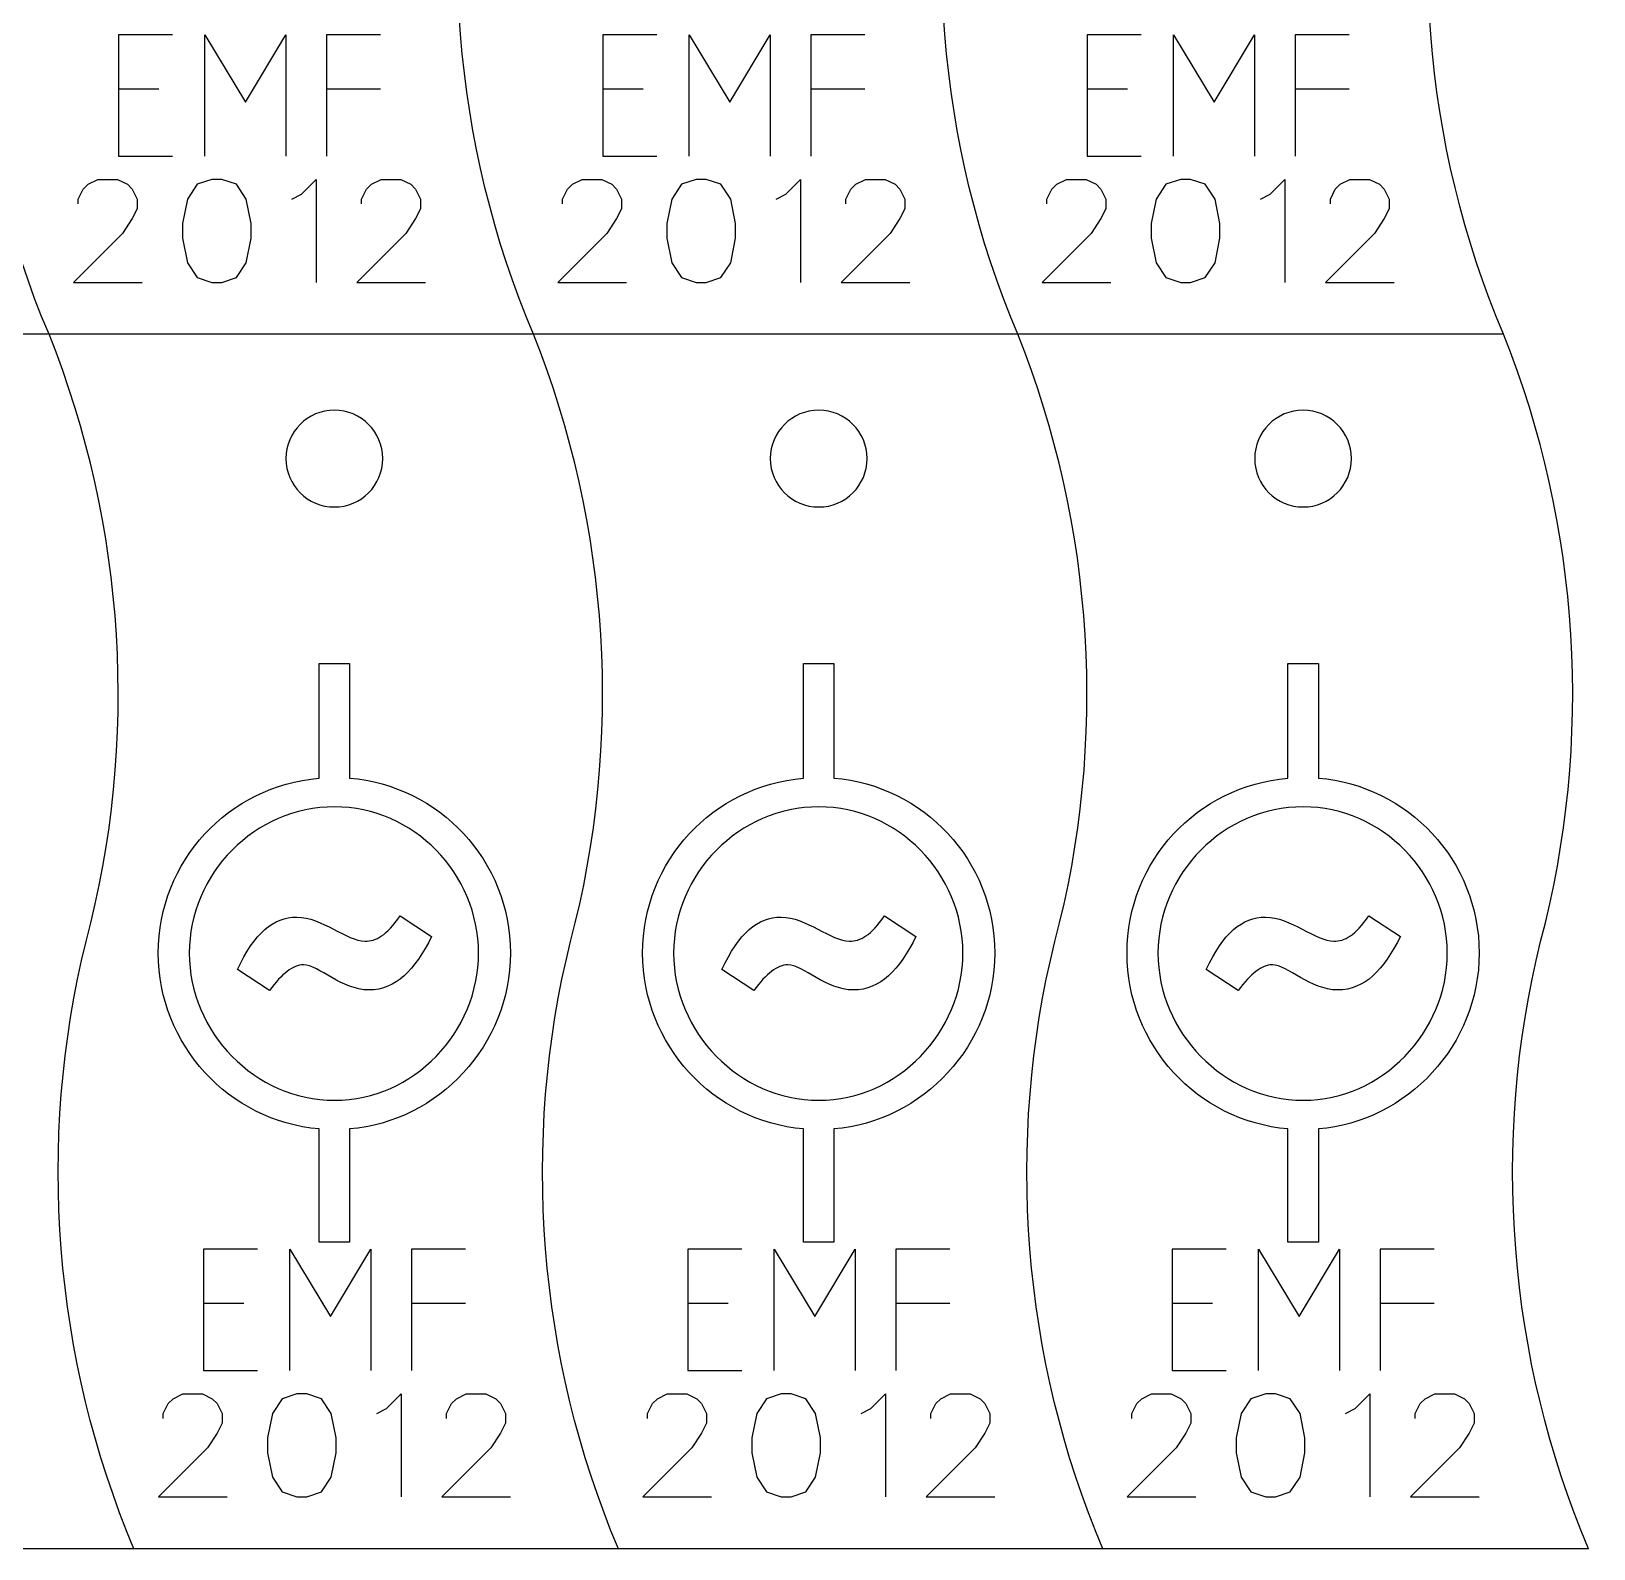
# Model space of a CAD drawing. Header units: millimetres. Extents: x -75 to 495, y -23 to 127.
# Drawn here: x 430.6 to 494.9, y -22.9 to 39.5 of the extents above; entities that cross this region are included whole.
import ezdxf

# ---------------------------------------------------------------- set-up
doc = ezdxf.new("R2010")
doc.units = ezdxf.units.MM
doc.layers.add('cut', color=7, linetype='CONTINUOUS')

msp = doc.modelspace()

# ---------------------------------------------------------------- linework, layer by layer
at = {"layer": 'cut', "color": 5}
for points in [[(434.155808, 39.398941), (434.155808, 34.398951)], [(436.378028, 39.398941), (434.155808, 39.398941)], [(437.718383, 39.398941), (439.385047, 36.621169)], [(437.718383, 34.398951), (437.718383, 39.398941)], [(439.385047, 36.621169), (441.051713, 39.398941)], [(441.051713, 39.398941), (441.051713, 34.398951)], [(442.718379, 39.398941), (442.718379, 34.398951)], [(444.940603, 39.398941), (442.718379, 39.398941)], [(454.099041, 39.398941), (454.099041, 34.398951)], [(456.321262, 39.398941), (454.099041, 39.398941)], [(457.661617, 39.398941), (459.32828, 36.621169)], [(457.661617, 34.398951), (457.661617, 39.398941)], [(459.32828, 36.621169), (460.994946, 39.398941)], [(460.994946, 39.398941), (460.994946, 34.398951)], [(462.661612, 39.398941), (462.661612, 34.398951)], [(464.883836, 39.398941), (462.661612, 39.398941)], [(474.042274, 39.39894), (474.042274, 34.39895)], [(476.264495, 39.39894), (474.042274, 39.39894)], [(477.60485, 39.39894), (479.271513, 36.621168)], [(477.60485, 34.39895), (477.60485, 39.39894)], [(479.271513, 36.621168), (480.93818, 39.39894)], [(480.93818, 39.39894), (480.93818, 34.39895)], [(482.604846, 39.39894), (482.604846, 34.39895)], [(484.827069, 39.39894), (482.604846, 39.39894)], [(434.155808, 37.176723), (435.822471, 37.176723)], [(442.718379, 37.176723), (444.940603, 37.176723)], [(454.099041, 37.176723), (455.765704, 37.176723)], [(462.661612, 37.176723), (464.883836, 37.176723)], [(474.042274, 37.176722), (475.708938, 37.176722)], [(482.604846, 37.176722), (484.827069, 37.176722)], [(434.155808, 34.398951), (436.378028, 34.398951)], [(454.099041, 34.398951), (456.321262, 34.398951)], [(474.042274, 34.39895), (476.264495, 34.39895)], [(432.50275, 32.633933), (432.704771, 33.037963)], [(432.704771, 33.037963), (432.906791, 33.239977)], [(432.906791, 33.239977), (433.310832, 33.441992)], [(433.310832, 33.441992), (434.118913, 33.441992)], [(434.118913, 33.441992), (434.522953, 33.239977)], [(434.522953, 33.239977), (434.724974, 33.037963)], [(434.724974, 33.037963), (434.926994, 32.633933)], [(437.401741, 33.239977), (436.997701, 32.633933)], [(438.007802, 33.441992), (437.401741, 33.239977)], [(438.411843, 33.441992), (438.007802, 33.441992)], [(439.017901, 33.239977), (438.411843, 33.441992)], [(439.421942, 32.633933), (439.017901, 33.239977)], [(441.290628, 32.633933), (441.694669, 32.835948)], [(441.694669, 32.835948), (442.30073, 33.441992)], [(442.30073, 33.441992), (442.30073, 29.199543)], [(444.169416, 32.633933), (444.371436, 33.037963)], [(444.371436, 33.037963), (444.573457, 33.239977)], [(444.573457, 33.239977), (444.977497, 33.441992)], [(444.977497, 33.441992), (445.785579, 33.441992)], [(445.785579, 33.441992), (446.189619, 33.239977)], [(446.189619, 33.239977), (446.39164, 33.037963)], [(446.39164, 33.037963), (446.59366, 32.633933)], [(452.445984, 32.633933), (452.648004, 33.037963)], [(452.648004, 33.037963), (452.850024, 33.239977)], [(452.850024, 33.239977), (453.254065, 33.441992)], [(453.254065, 33.441992), (454.062146, 33.441992)], [(454.062146, 33.441992), (454.466187, 33.239977)], [(454.466187, 33.239977), (454.668207, 33.037963)], [(454.668207, 33.037963), (454.870227, 32.633933)], [(457.344975, 33.239977), (456.940934, 32.633933)], [(457.951036, 33.441992), (457.344975, 33.239977)], [(458.355076, 33.441992), (457.951036, 33.441992)], [(458.961134, 33.239977), (458.355076, 33.441992)], [(459.365175, 32.633933), (458.961134, 33.239977)], [(461.233861, 32.633933), (461.637902, 32.835948)], [(461.637902, 32.835948), (462.243963, 33.441992)], [(462.243963, 33.441992), (462.243963, 29.199543)], [(464.11265, 32.633933), (464.31467, 33.037963)], [(464.31467, 33.037963), (464.51669, 33.239977)], [(464.51669, 33.239977), (464.920731, 33.441992)], [(464.920731, 33.441992), (465.728812, 33.441992)], [(465.728812, 33.441992), (466.132853, 33.239977)], [(466.132853, 33.239977), (466.334873, 33.037963)], [(466.334873, 33.037963), (466.536893, 32.633933)], [(472.389217, 32.633932), (472.591237, 33.037961)], [(472.591237, 33.037961), (472.793258, 33.239976)], [(472.793258, 33.239976), (473.197298, 33.441991)], [(473.197298, 33.441991), (474.005379, 33.441991)], [(474.005379, 33.441991), (474.40942, 33.239976)], [(474.40942, 33.239976), (474.61144, 33.037961)], [(474.61144, 33.037961), (474.813461, 32.633932)], [(477.288208, 33.239976), (476.884167, 32.633932)], [(477.894269, 33.441991), (477.288208, 33.239976)], [(478.29831, 33.441991), (477.894269, 33.441991)], [(478.904368, 33.239976), (478.29831, 33.441991)], [(479.308408, 32.633932), (478.904368, 33.239976)], [(481.177095, 32.633932), (481.581135, 32.835947)], [(481.581135, 32.835947), (482.187196, 33.441991)], [(482.187196, 33.441991), (482.187196, 29.199542)], [(484.055883, 32.633932), (484.257903, 33.037961)], [(484.257903, 33.037961), (484.459923, 33.239976)], [(484.459923, 33.239976), (484.863964, 33.441991)], [(484.863964, 33.441991), (485.672045, 33.441991)], [(485.672045, 33.441991), (486.076086, 33.239976)], [(486.076086, 33.239976), (486.278106, 33.037961)], [(486.278106, 33.037961), (486.480127, 32.633932)], [(432.50275, 32.431919), (432.50275, 32.633933)], [(434.926994, 32.229876), (434.724974, 31.825847)], [(434.926994, 32.633933), (434.926994, 32.229876)], [(436.997701, 32.633933), (436.79568, 31.623832)], [(439.623962, 31.623832), (439.421942, 32.633933)], [(444.169416, 32.431919), (444.169416, 32.633933)], [(446.59366, 32.229876), (446.39164, 31.825847)], [(446.59366, 32.633933), (446.59366, 32.229876)], [(452.445984, 32.431919), (452.445984, 32.633933)], [(454.870227, 32.229876), (454.668207, 31.825847)], [(454.870227, 32.633933), (454.870227, 32.229876)], [(456.940934, 32.633933), (456.738914, 31.623832)], [(459.567195, 31.623832), (459.365175, 32.633933)], [(464.11265, 32.431919), (464.11265, 32.633933)], [(466.536893, 32.229876), (466.334873, 31.825847)], [(466.536893, 32.633933), (466.536893, 32.229876)], [(472.389217, 32.431917), (472.389217, 32.633932)], [(474.813461, 32.229874), (474.61144, 31.825845)], [(474.813461, 32.633932), (474.813461, 32.229874)], [(476.884167, 32.633932), (476.682147, 31.62383)], [(479.510429, 31.62383), (479.308408, 32.633932)], [(484.055883, 32.431917), (484.055883, 32.633932)], [(486.480127, 32.229874), (486.278106, 31.825845)], [(486.480127, 32.633932), (486.480127, 32.229874)], [(434.724974, 31.825847), (434.320933, 31.219774)], [(436.79568, 31.623832), (436.79568, 31.01776)], [(439.623962, 31.01776), (439.623962, 31.623832)], [(446.39164, 31.825847), (445.987599, 31.219774)], [(454.668207, 31.825847), (454.264166, 31.219774)], [(456.738914, 31.623832), (456.738914, 31.01776)], [(459.567195, 31.01776), (459.567195, 31.623832)], [(466.334873, 31.825847), (465.930832, 31.219774)], [(474.61144, 31.825845), (474.2074, 31.219773)], [(476.682147, 31.62383), (476.682147, 31.017758)], [(479.510429, 31.017758), (479.510429, 31.62383)], [(486.278106, 31.825845), (485.874066, 31.219773)], [(434.320933, 31.219774), (432.30073, 29.199543)], [(436.79568, 31.01776), (436.997701, 30.007658)], [(439.421942, 30.007658), (439.623962, 31.01776)], [(445.987599, 31.219774), (443.967399, 29.199543)], [(454.264166, 31.219774), (452.243963, 29.199543)], [(456.738914, 31.01776), (456.940934, 30.007658)], [(459.365175, 30.007658), (459.567195, 31.01776)], [(465.930832, 31.219774), (463.910632, 29.199543)], [(474.2074, 31.219773), (472.187197, 29.199542)], [(476.682147, 31.017758), (476.884167, 30.007657)], [(479.308408, 30.007657), (479.510429, 31.017758)], [(485.874066, 31.219773), (483.853865, 29.199542)], [(436.997701, 30.007658), (437.401741, 29.401586)], [(439.017901, 29.401586), (439.421942, 30.007658)], [(456.940934, 30.007658), (457.344975, 29.401586)], [(458.961134, 29.401586), (459.365175, 30.007658)], [(476.884167, 30.007657), (477.288208, 29.401584)], [(478.904368, 29.401584), (479.308408, 30.007657)], [(432.30073, 29.199543), (435.129014, 29.199543)], [(437.401741, 29.401586), (438.007802, 29.199571)], [(438.007802, 29.199571), (438.411843, 29.199571)], [(438.411843, 29.199571), (439.017901, 29.401586)], [(443.967399, 29.199543), (446.79568, 29.199543)], [(452.243963, 29.199543), (455.072248, 29.199543)], [(457.344975, 29.401586), (457.951036, 29.199571)], [(457.951036, 29.199571), (458.355076, 29.199571)], [(458.355076, 29.199571), (458.961134, 29.401586)], [(463.910632, 29.199543), (466.738914, 29.199543)], [(472.187197, 29.199542), (475.015481, 29.199542)], [(477.288208, 29.401584), (477.894269, 29.19957)], [(477.894269, 29.19957), (478.29831, 29.19957)], [(478.29831, 29.19957), (478.904368, 29.401584)], [(483.853865, 29.199542), (486.682147, 29.199542)], [(442.419461, 13.507259), (443.675855, 13.507259), (443.675855, 8.792101)], [(442.419461, 8.792101), (442.419461, 13.507259)], [(462.362694, 13.507259), (463.619088, 13.507259), (463.619088, 8.792101)], [(462.362694, 8.792101), (462.362694, 13.507259)], [(482.305919, 13.507259), (483.562313, 13.507259), (483.562313, 8.792101)], [(482.305919, 8.792101), (482.305919, 13.507259)], [(445.758102, 3.127399), (447.052528, 2.264364)], [(465.701335, 3.127399), (466.995761, 2.264364)], [(485.64456, 3.127399), (486.938986, 2.264364)], [(437.073238, 1.589147), (437.073238, 1.589147)], [(457.016471, 1.589147), (457.016471, 1.589147)], [(476.959696, 1.589147), (476.959696, 1.589147)], [(440.374707, 0.050979), (439.061533, 0.913789)], [(460.31794, 0.050979), (459.004766, 0.913789)], [(480.261165, 0.050979), (478.947991, 0.913789)], [(443.675855, -5.651659), (443.675855, -10.316539), (442.419461, -10.316539), (442.419461, -5.651659)], [(463.619088, -5.651659), (463.619088, -10.316539), (462.362694, -10.316539), (462.362694, -5.651659)], [(483.562313, -5.651659), (483.562313, -10.316539), (482.305919, -10.316539), (482.305919, -5.651659)], [(437.655259, -10.601047), (437.655259, -15.601037)], [(439.877479, -10.601047), (437.655259, -10.601047)], [(441.217835, -10.601047), (442.884498, -13.378819)], [(441.217835, -15.601037), (441.217835, -10.601047)], [(442.884498, -13.378819), (444.551164, -10.601047)], [(444.551164, -10.601047), (444.551164, -15.601037)], [(446.21783, -10.601047), (446.21783, -15.601037)], [(448.440054, -10.601047), (446.21783, -10.601047)], [(457.598492, -10.601047), (457.598492, -15.601037)], [(459.820713, -10.601047), (457.598492, -10.601047)], [(461.161068, -10.601047), (462.827731, -13.378819)], [(461.161068, -15.601037), (461.161068, -10.601047)], [(462.827731, -13.378819), (464.494397, -10.601047)], [(464.494397, -10.601047), (464.494397, -15.601037)], [(466.161064, -10.601047), (466.161064, -15.601037)], [(468.383287, -10.601047), (466.161064, -10.601047)], [(477.541717, -10.601047), (477.541717, -15.601037)], [(479.763938, -10.601047), (477.541717, -10.601047)], [(481.104293, -10.601047), (482.770956, -13.378819)], [(481.104293, -15.601037), (481.104293, -10.601047)], [(482.770956, -13.378819), (484.437622, -10.601047)], [(484.437622, -10.601047), (484.437622, -15.601037)], [(486.104288, -10.601047), (486.104288, -15.601037)], [(488.326512, -10.601047), (486.104288, -10.601047)], [(437.655259, -12.823265), (439.321922, -12.823265)], [(446.21783, -12.823265), (448.440054, -12.823265)], [(457.598492, -12.823265), (459.265155, -12.823265)], [(466.161064, -12.823265), (468.383287, -12.823265)], [(477.541717, -12.823265), (479.20838, -12.823265)], [(486.104288, -12.823265), (488.326512, -12.823265)], [(437.655259, -15.601037), (439.877479, -15.601037)], [(457.598492, -15.601037), (459.820713, -15.601037)], [(477.541717, -15.601037), (479.763938, -15.601037)], [(436.406242, -16.760011), (436.810283, -16.557996)], [(436.810283, -16.557996), (437.618364, -16.557996)], [(437.618364, -16.557996), (438.022405, -16.760011)], [(441.507253, -16.557996), (440.901193, -16.760011)], [(441.911294, -16.557996), (441.507253, -16.557996)], [(442.517352, -16.760011), (441.911294, -16.557996)], [(445.19412, -17.16404), (445.800181, -16.557996)], [(445.800181, -16.557996), (445.800181, -20.800445)], [(448.072908, -16.760011), (448.476949, -16.557996)], [(448.476949, -16.557996), (449.28503, -16.557996)], [(449.28503, -16.557996), (449.68907, -16.760011)], [(456.349475, -16.760011), (456.753516, -16.557996)], [(456.753516, -16.557996), (457.561597, -16.557996)], [(457.561597, -16.557996), (457.965638, -16.760011)], [(461.450487, -16.557996), (460.844426, -16.760011)], [(461.854527, -16.557996), (461.450487, -16.557996)], [(462.460586, -16.760011), (461.854527, -16.557996)], [(465.137353, -17.16404), (465.743414, -16.557996)], [(465.743414, -16.557996), (465.743414, -20.800445)], [(468.016141, -16.760011), (468.420182, -16.557996)], [(468.420182, -16.557996), (469.228263, -16.557996)], [(469.228263, -16.557996), (469.632304, -16.760011)], [(476.2927, -16.760011), (476.696741, -16.557996)], [(476.696741, -16.557996), (477.504822, -16.557996)], [(477.504822, -16.557996), (477.908863, -16.760011)], [(481.393712, -16.557996), (480.787651, -16.760011)], [(481.797752, -16.557996), (481.393712, -16.557996)], [(482.40381, -16.760011), (481.797752, -16.557996)], [(485.080578, -17.16404), (485.686639, -16.557996)], [(485.686639, -16.557996), (485.686639, -20.800445)], [(487.959366, -16.760011), (488.363407, -16.557996)], [(488.363407, -16.557996), (489.171488, -16.557996)], [(489.171488, -16.557996), (489.575529, -16.760011)], [(436.002201, -17.366055), (436.204222, -16.962025)], [(436.002201, -17.568069), (436.002201, -17.366055)], [(436.204222, -16.962025), (436.406242, -16.760011)], [(438.022405, -16.760011), (438.224425, -16.962025)], [(438.224425, -16.962025), (438.426445, -17.366055)], [(438.426445, -17.366055), (438.426445, -17.770112)], [(440.497152, -17.366055), (440.295132, -18.376156)], [(440.901193, -16.760011), (440.497152, -17.366055)], [(442.921393, -17.366055), (442.517352, -16.760011)], [(443.123413, -18.376156), (442.921393, -17.366055)], [(444.790079, -17.366055), (445.19412, -17.16404)], [(447.668867, -17.366055), (447.870888, -16.962025)], [(447.668867, -17.568069), (447.668867, -17.366055)], [(447.870888, -16.962025), (448.072908, -16.760011)], [(449.68907, -16.760011), (449.891091, -16.962025)], [(449.891091, -16.962025), (450.093111, -17.366055)], [(450.093111, -17.366055), (450.093111, -17.770112)], [(455.945435, -17.366055), (456.147455, -16.962025)], [(455.945435, -17.568069), (455.945435, -17.366055)], [(456.147455, -16.962025), (456.349475, -16.760011)], [(457.965638, -16.760011), (458.167658, -16.962025)], [(458.167658, -16.962025), (458.369678, -17.366055)], [(458.369678, -17.366055), (458.369678, -17.770112)], [(460.440385, -17.366055), (460.238365, -18.376156)], [(460.844426, -16.760011), (460.440385, -17.366055)], [(462.864626, -17.366055), (462.460586, -16.760011)], [(463.066646, -18.376156), (462.864626, -17.366055)], [(464.733313, -17.366055), (465.137353, -17.16404)], [(467.612101, -17.366055), (467.814121, -16.962025)], [(467.612101, -17.568069), (467.612101, -17.366055)], [(467.814121, -16.962025), (468.016141, -16.760011)], [(469.632304, -16.760011), (469.834324, -16.962025)], [(469.834324, -16.962025), (470.036344, -17.366055)], [(470.036344, -17.366055), (470.036344, -17.770112)], [(475.88866, -17.366055), (476.09068, -16.962025)], [(475.88866, -17.568069), (475.88866, -17.366055)], [(476.09068, -16.962025), (476.2927, -16.760011)], [(477.908863, -16.760011), (478.110883, -16.962025)], [(478.110883, -16.962025), (478.312903, -17.366055)], [(478.312903, -17.366055), (478.312903, -17.770112)], [(480.38361, -17.366055), (480.18159, -18.376156)], [(480.787651, -16.760011), (480.38361, -17.366055)], [(482.807851, -17.366055), (482.40381, -16.760011)], [(483.009871, -18.376156), (482.807851, -17.366055)], [(484.676537, -17.366055), (485.080578, -17.16404)], [(487.555326, -17.366055), (487.757346, -16.962025)], [(487.555326, -17.568069), (487.555326, -17.366055)], [(487.757346, -16.962025), (487.959366, -16.760011)], [(489.575529, -16.760011), (489.777549, -16.962025)], [(489.777549, -16.962025), (489.979569, -17.366055)], [(489.979569, -17.366055), (489.979569, -17.770112)], [(438.426445, -17.770112), (438.224425, -18.174142)], [(450.093111, -17.770112), (449.891091, -18.174142)], [(458.369678, -17.770112), (458.167658, -18.174142)], [(470.036344, -17.770112), (469.834324, -18.174142)], [(478.312903, -17.770112), (478.110883, -18.174142)], [(489.979569, -17.770112), (489.777549, -18.174142)], [(438.224425, -18.174142), (437.820384, -18.780214)], [(440.295132, -18.376156), (440.295132, -18.982228)], [(443.123413, -18.982228), (443.123413, -18.376156)], [(449.891091, -18.174142), (449.48705, -18.780214)], [(458.167658, -18.174142), (457.763618, -18.780214)], [(460.238365, -18.376156), (460.238365, -18.982228)], [(463.066646, -18.982228), (463.066646, -18.376156)], [(469.834324, -18.174142), (469.430283, -18.780214)], [(478.110883, -18.174142), (477.706842, -18.780214)], [(480.18159, -18.376156), (480.18159, -18.982228)], [(483.009871, -18.982228), (483.009871, -18.376156)], [(489.777549, -18.174142), (489.373508, -18.780214)], [(437.820384, -18.780214), (435.800181, -20.800445)], [(440.295132, -18.982228), (440.497152, -19.99233)], [(442.921393, -19.99233), (443.123413, -18.982228)], [(449.48705, -18.780214), (447.46685, -20.800445)], [(457.763618, -18.780214), (455.743414, -20.800445)], [(460.238365, -18.982228), (460.440385, -19.99233)], [(462.864626, -19.99233), (463.066646, -18.982228)], [(469.430283, -18.780214), (467.410083, -20.800445)], [(477.706842, -18.780214), (475.686639, -20.800445)], [(480.18159, -18.982228), (480.38361, -19.99233)], [(482.807851, -19.99233), (483.009871, -18.982228)], [(489.373508, -18.780214), (487.353308, -20.800445)], [(440.497152, -19.99233), (440.901193, -20.598402)], [(442.517352, -20.598402), (442.921393, -19.99233)], [(460.440385, -19.99233), (460.844426, -20.598402)], [(462.460586, -20.598402), (462.864626, -19.99233)], [(480.38361, -19.99233), (480.787651, -20.598402)], [(482.40381, -20.598402), (482.807851, -19.99233)], [(435.800181, -20.800445), (438.628465, -20.800445)], [(440.901193, -20.598402), (441.507253, -20.800417)], [(441.507253, -20.800417), (441.911294, -20.800417)], [(441.911294, -20.800417), (442.517352, -20.598402)], [(447.46685, -20.800445), (450.295131, -20.800445)], [(455.743414, -20.800445), (458.571699, -20.800445)], [(460.844426, -20.598402), (461.450487, -20.800417)], [(461.450487, -20.800417), (461.854527, -20.800417)], [(461.854527, -20.800417), (462.460586, -20.598402)], [(467.410083, -20.800445), (470.238365, -20.800445)], [(475.686639, -20.800445), (478.514924, -20.800445)], [(480.787651, -20.598402), (481.393712, -20.800417)], [(481.393712, -20.800417), (481.797752, -20.800417)], [(481.797752, -20.800417), (482.40381, -20.598402)], [(487.353308, -20.800445), (490.18159, -20.800445)]]:
    msp.add_lwpolyline(points, dxfattribs=at)
at = {"layer": 'cut', "color": 7}
for points in [[(431.35467, 27.063657), (411.354671, 27.063657)], [(451.297932, 27.063657), (431.297932, 27.063657)], [(471.241165, 27.063657), (451.241166, 27.063657)], [(491.184398, 27.063656), (471.184399, 27.063656)], [(445.040825, 21.947546), (445.040825, 21.947546), (445.040825, 21.947546)], [(464.984059, 21.947546), (464.984059, 21.947546), (464.984059, 21.947546)], [(484.927283, 21.947546), (484.927283, 21.947546), (484.927283, 21.947546)], [(434.854121, -22.936331), (414.854122, -22.936331)], [(454.797383, -22.936331), (434.797383, -22.936331)], [(474.740616, -22.936331), (454.740617, -22.936331)], [(494.683841, -22.936331), (474.683842, -22.936331)]]:
    msp.add_lwpolyline(points, dxfattribs=at)
for points in [[(431.297932, 27.063657), (427.982338, 34.895945), (427.279489, 43.808438), (429.326401, 52.063635)], [(451.241166, 27.063657), (447.925571, 34.895945), (447.222722, 43.808438), (449.269635, 52.063635)], [(471.184399, 27.063656), (467.868804, 34.895943), (467.165955, 43.808436), (469.212868, 52.063634)], [(491.18441, 27.063644), (487.868807, 34.895932), (487.16596, 43.808436), (489.21289, 52.063634)], [(432.825852, 2.063647), (435.015321, 10.271352), (434.470974, 19.183823), (431.297932, 27.063656)], [(452.769086, 2.063647), (454.958554, 10.271352), (454.414207, 19.183823), (451.241166, 27.063656)], [(472.712311, 2.063647), (474.901779, 10.271352), (474.357432, 19.183823), (471.184391, 27.063656)], [(492.712333, 2.063666), (494.901784, 10.271366), (494.357462, 19.18387), (491.18441, 27.063644)], [(443.047656, 23.940715), (441.94686, 23.940715), (441.054487, 23.04834), (441.054487, 21.947546)], [(445.040825, 21.947546), (445.040825, 23.04834), (444.148453, 23.940715), (443.047656, 23.940715)], [(462.99089, 23.940715), (461.890093, 23.940715), (460.997721, 23.04834), (460.997721, 21.947546)], [(464.984059, 21.947546), (464.984059, 23.04834), (464.091686, 23.940715), (462.99089, 23.940715)], [(482.934114, 23.940715), (481.833318, 23.940715), (480.940945, 23.04834), (480.940945, 21.947546)], [(484.927283, 21.947546), (484.927283, 23.04834), (484.034911, 23.940715), (482.934114, 23.940715)], [(441.054487, 21.947546), (441.054487, 20.846744), (441.94686, 19.954377), (443.047656, 19.954377)], [(443.047656, 19.954377), (444.148453, 19.954377), (445.040825, 20.846744), (445.040825, 21.947546)], [(460.997721, 21.947546), (460.997721, 20.846744), (461.890093, 19.954377), (462.99089, 19.954377)], [(462.99089, 19.954377), (464.091686, 19.954377), (464.984059, 20.846744), (464.984059, 21.947546)], [(480.940945, 21.947546), (480.940945, 20.846744), (481.833318, 19.954377), (482.934114, 19.954377)], [(482.934114, 19.954377), (484.034911, 19.954377), (484.927283, 20.846744), (484.927283, 21.947546)], [(434.797383, -22.936331), (431.481789, -15.104044), (430.77894, -6.19155), (432.825852, 2.063647)], [(454.740617, -22.936331), (451.425022, -15.104044), (450.722173, -6.19155), (452.769086, 2.063647)], [(474.683842, -22.936331), (471.368247, -15.104044), (470.665398, -6.19155), (472.712311, 2.063647)], [(494.683852, -22.936312), (491.368249, -15.104025), (490.665403, -6.191532), (492.712333, 2.063666)]]:
    msp.add_open_spline(points, degree=3, dxfattribs=at)
at = {"layer": 'cut', "color": 5}
for points in [[(435.797556, 1.589147), (435.797556, 5.378257), (438.705117, 8.473388), (442.419461, 8.792101)], [(443.675855, 8.792101), (447.352809, 8.492015), (450.297756, 5.396996), (450.297756, 1.589147)], [(455.74079, 1.589147), (455.74079, 5.378257), (458.64835, 8.473388), (462.362694, 8.792101)], [(463.619088, 8.792101), (467.296043, 8.492015), (470.240989, 5.396996), (470.240989, 1.589147)], [(475.684015, 1.589147), (475.684015, 5.378257), (478.591575, 8.473388), (482.305919, 8.792101)], [(483.562313, 8.792101), (487.239268, 8.492015), (490.184214, 5.396996), (490.184214, 1.589147)], [(443.057193, 7.610462), (439.774468, 7.610462), (437.073238, 4.852897), (437.073238, 1.589147)], [(448.984901, 1.589147), (448.984901, 4.852897), (446.302203, 7.610462), (443.057193, 7.610462)], [(463.000426, 7.610462), (459.717702, 7.610462), (457.016471, 4.852897), (457.016471, 1.589147)], [(468.928134, 1.589147), (468.928134, 4.852897), (466.245437, 7.610462), (463.000426, 7.610462)], [(482.943651, 7.610462), (479.660926, 7.610462), (476.959696, 4.852897), (476.959696, 1.589147)], [(488.871359, 1.589147), (488.871359, 4.852897), (486.188662, 7.610462), (482.943651, 7.610462)], [(439.061533, 0.913789), (439.755723, 2.414449), (440.543541, 3.070926), (441.5003, 3.070926)], [(441.5003, 3.070926), (442.531836, 3.070926), (443.563477, 2.07677), (444.313908, 2.07677)], [(444.313908, 2.07677), (444.763954, 2.07677), (445.195573, 2.301871), (445.758102, 3.127399)], [(459.004766, 0.913789), (459.698956, 2.414449), (460.486774, 3.070926), (461.443533, 3.070926)], [(461.443533, 3.070926), (462.475069, 3.070926), (463.50671, 2.07677), (464.257142, 2.07677)], [(464.257142, 2.07677), (464.707187, 2.07677), (465.138807, 2.301871), (465.701335, 3.127399)], [(478.947991, 0.913789), (479.642181, 2.414449), (480.429999, 3.070926), (481.386758, 3.070926)], [(481.386758, 3.070926), (482.418294, 3.070926), (483.449935, 2.07677), (484.200367, 2.07677)], [(484.200367, 2.07677), (484.650412, 2.07677), (485.082032, 2.301871), (485.64456, 3.127399)], [(447.052528, 2.264364), (446.339592, 0.89505), (445.60823, 0.069747), (444.463997, 0.069747)], [(466.995761, 2.264364), (466.282826, 0.89505), (465.551464, 0.069747), (464.40723, 0.069747)], [(486.938986, 2.264364), (486.22605, 0.89505), (485.494688, 0.069747), (484.350455, 0.069747)], [(442.419461, -5.651659), (438.705117, -5.33272), (435.797556, -2.181342), (435.797556, 1.589147)], [(437.073238, 1.589147), (437.073238, -1.674838), (439.774468, -4.469684), (443.057193, -4.469684)], [(443.057193, -4.469684), (446.302203, -4.469684), (448.984901, -1.674838), (448.984901, 1.589147)], [(450.297756, 1.589147), (450.297756, -2.181342), (447.352809, -5.35146), (443.675855, -5.651659)], [(462.362694, -5.651659), (458.64835, -5.33272), (455.74079, -2.181342), (455.74079, 1.589147)], [(457.016471, 1.589147), (457.016471, -1.674838), (459.717702, -4.469684), (463.000426, -4.469684)], [(463.000426, -4.469684), (466.245437, -4.469684), (468.928134, -1.674838), (468.928134, 1.589147)], [(470.240989, 1.589147), (470.240989, -2.181342), (467.296043, -5.35146), (463.619088, -5.651659)], [(482.305919, -5.651659), (478.591575, -5.33272), (475.684015, -2.181342), (475.684015, 1.589147)], [(476.959696, 1.589147), (476.959696, -1.674838), (479.660926, -4.469684), (482.943651, -4.469684)], [(482.943651, -4.469684), (486.188662, -4.469684), (488.871359, -1.674838), (488.871359, 1.589147)], [(490.184214, 1.589147), (490.184214, -2.181342), (487.239268, -5.35146), (483.562313, -5.651659)], [(441.781511, 1.101608), (441.331358, 1.101608), (440.899956, 0.744851), (440.374707, 0.050979)], [(444.463997, 0.069747), (443.35715, 0.069747), (442.400713, 1.101608), (441.781511, 1.101608)], [(461.724745, 1.101608), (461.274592, 1.101608), (460.84319, 0.744851), (460.31794, 0.050979)], [(464.40723, 0.069747), (463.300383, 0.069747), (462.343946, 1.101608), (461.724745, 1.101608)], [(481.66797, 1.101608), (481.217817, 1.101608), (480.786415, 0.744851), (480.261165, 0.050979)], [(484.350455, 0.069747), (483.243608, 0.069747), (482.287171, 1.101608), (481.66797, 1.101608)]]:
    msp.add_open_spline(points, degree=3, dxfattribs=at)

doc.saveas('drawing.dxf')
